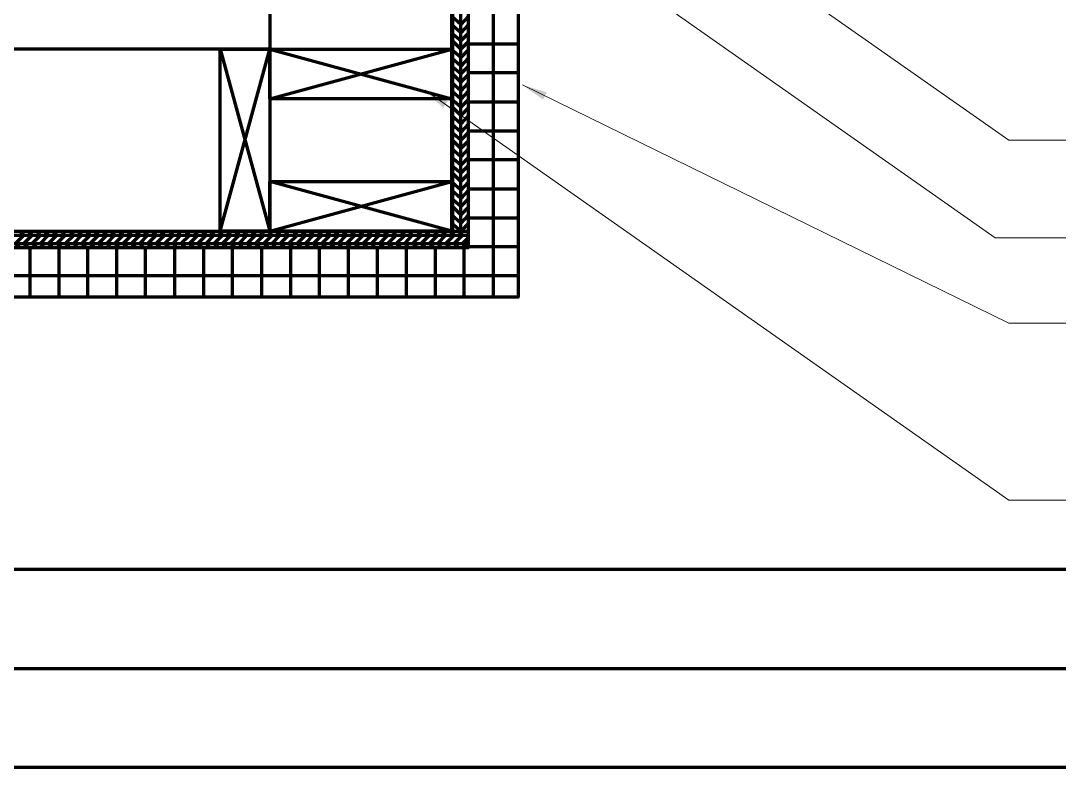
# Model space of a CAD drawing. Extents: x -134.2 to -36.6, y 16.5 to 62.5.
# Drawn here: x -103.9 to -72.52, y 16.54 to 39.09 of the extents above; entities that cross this region are included whole.
import ezdxf

# ---------------------------------------------------------------- set-up
doc = ezdxf.new("R2010")
doc.units = 0
doc.header["$MEASUREMENT"] = 0
for name, color, linetype, lineweight in [('Dt-Line 1', 9, 'Continuous', 0), ('Dt-Line 3', 7, 'Continuous', 15), ('Dt-Line 5', 54, 'Continuous', 50), ('Dt-Text', 121, 'Continuous', 20)]:
    doc.layers.add(name, color=color, linetype=linetype, lineweight=lineweight)
doc.styles.get("Standard").update_dxf_attribs({"font": 'Arial.ttf'})
doc.dimstyles.new('1 & 1 Half', dxfattribs={"dimtxt": 0.75, "dimasz": 0.75, "dimexe": 1, "dimexo": 0.375, "dimgap": 0.5, "dimtad": 1, "dimdec": 4, "dimzin": 3, "dimdsep": 46, "dimlunit": 4, "dimtxsty": 'Standard', "dimblk": 'ARCHTICK', "dimcen": 0.09375, "dimdle": 1, "dimclrd": 253, "dimclre": 253, "dimclrt": 256, "dimadec": 0, "dimazin": 0, "dimtfac": 0.6, "dimtdec": 4, "dimtix": 1, "dimtmove": 2, "dimatfit": 0, "dimfxl": 1, "dimfrac": 1, "dimtolj": 1, "dimtzin": 0, "dimlwd": 9, "dimlwe": 9, "dimarcsym": 0})

# ---------------------------------------------------------------- blocks, each defined once
blk = doc.blocks.new('_ArchTick')
at = {"color": 0, "linetype": 'ByBlock', "const_width": 0.15}
blk.add_lwpolyline([(-0.5, -0.5), (0.5, 0.5)], dxfattribs=at)

msp = doc.modelspace()

# ---------------------------------------------------------------- linework, layer by layer
at = {"layer": 'Dt-Line 1', "linetype": 'Continuous', "lineweight": 158}
for p, q in [((-89.619, 30.735), (-89.619, 44.229)), ((-90.379, 38.389), (-88.873, 38.389)), ((-90.379, 37.522), (-88.873, 37.522)), ((-90.379, 36.642), (-88.873, 36.642)), ((-90.379, 35.762), (-88.873, 35.762)), ((-90.379, 34.895), (-88.873, 34.895)), ((-90.379, 34.015), (-88.873, 34.015)), ((-90.379, 33.135), (-88.873, 33.135)), ((-90.419, 32.735), (-90.379, 32.682)), ((-123.379, 32.615), (-90.379, 32.615)), ((-123.379, 32.362), (-90.379, 32.362)), ((-103.619, 30.735), (-103.619, 32.229)), ((-102.739, 30.735), (-102.739, 32.229)), ((-101.873, 30.735), (-101.873, 32.229)), ((-100.993, 30.735), (-100.993, 32.229)), ((-100.126, 30.735), (-100.126, 32.229)), ((-99.246, 30.735), (-99.246, 32.229)), ((-98.366, 30.735), (-98.366, 32.229)), ((-97.499, 30.735), (-97.499, 32.229)), ((-96.619, 30.735), (-96.619, 32.229)), ((-95.739, 30.735), (-95.739, 32.229)), ((-94.873, 30.735), (-94.873, 32.229)), ((-93.993, 30.735), (-93.993, 32.229)), ((-93.126, 30.735), (-93.126, 32.229)), ((-92.246, 30.735), (-92.246, 32.229)), ((-91.366, 30.735), (-91.366, 32.229)), ((-90.499, 30.735), (-90.499, 32.229)), ((-90.379, 32.269), (-88.873, 32.269)), ((-124.873, 31.389), (-88.873, 31.389))]:
    msp.add_line(p, q, dxfattribs=at)
at = {"layer": 'Dt-Line 1', "linetype": 'Continuous', "lineweight": 211}
for p, q in [((-96.379, 36.735), (-90.873, 38.229)), ((-90.873, 32.735), (-96.379, 34.229))]:
    msp.add_line(p, q, dxfattribs=at)
at = {"layer": 'Dt-Line 1', "linetype": 'Continuous', "lineweight": 158}
for points in [[(-90.379, 44.202), (-90.606, 43.975), (-90.859, 44.229), (-90.859, 32.735)], [(-90.379, 32.962), (-90.606, 32.735), (-90.606, 44.229), (-90.606, 44.229)], [(-90.379, 39.215), (-90.606, 38.975), (-90.873, 39.215), (-90.859, 39.229)], [(-90.379, 38.962), (-90.606, 38.722), (-90.873, 38.962), (-90.859, 38.975)], [(-90.379, 38.709), (-90.606, 38.482), (-90.873, 38.709), (-90.859, 38.722)], [(-90.379, 38.455), (-90.606, 38.229), (-90.859, 38.482), (-90.873, 38.455)], [(-90.379, 38.215), (-90.606, 37.975), (-90.873, 38.215), (-90.859, 38.229)], [(-90.379, 37.962), (-90.606, 37.722), (-90.873, 37.962), (-90.859, 37.975)], [(-90.379, 37.709), (-90.606, 37.482), (-90.873, 37.709), (-90.859, 37.722)], [(-90.379, 37.455), (-90.606, 37.229), (-90.859, 37.482), (-90.873, 37.455)], [(-90.379, 37.215), (-90.606, 36.975), (-90.873, 37.215), (-90.859, 37.229)], [(-90.379, 36.962), (-90.606, 36.722), (-90.873, 36.962), (-90.859, 36.975)], [(-90.379, 36.709), (-90.606, 36.482), (-90.873, 36.709), (-90.859, 36.722)], [(-90.379, 36.455), (-90.606, 36.229), (-90.859, 36.482), (-90.873, 36.455)], [(-90.379, 36.215), (-90.606, 35.975), (-90.873, 36.215), (-90.859, 36.229)], [(-90.379, 35.962), (-90.606, 35.722), (-90.873, 35.962), (-90.859, 35.975)], [(-90.379, 35.709), (-90.606, 35.482), (-90.873, 35.709), (-90.859, 35.722)], [(-90.379, 35.455), (-90.606, 35.229), (-90.859, 35.482), (-90.873, 35.455)], [(-90.379, 35.215), (-90.606, 34.975), (-90.873, 35.215), (-90.859, 35.229)], [(-90.379, 34.962), (-90.606, 34.722), (-90.873, 34.962), (-90.859, 34.975)], [(-90.379, 34.709), (-90.606, 34.482), (-90.873, 34.709), (-90.859, 34.722)], [(-90.379, 34.455), (-90.606, 34.229), (-90.859, 34.482), (-90.873, 34.455)], [(-90.379, 34.215), (-90.606, 33.975), (-90.873, 34.215), (-90.859, 34.229)], [(-90.379, 33.962), (-90.606, 33.722), (-90.873, 33.962), (-90.859, 33.975)], [(-90.379, 33.709), (-90.606, 33.482), (-90.873, 33.709), (-90.859, 33.722)], [(-90.379, 33.455), (-90.606, 33.229), (-90.859, 33.482), (-90.873, 33.455)], [(-90.379, 33.215), (-90.606, 32.975), (-90.873, 33.215), (-90.859, 33.229)], [(-90.606, 32.735), (-90.873, 32.962), (-90.859, 32.975)], [(-103.926, 32.229), (-104.059, 32.362), (-103.806, 32.615), (-103.926, 32.735)], [(-103.673, 32.229), (-103.806, 32.362), (-103.553, 32.615), (-103.673, 32.735)], [(-103.419, 32.229), (-103.553, 32.362), (-103.299, 32.615), (-103.419, 32.735)], [(-103.179, 32.229), (-103.299, 32.362), (-103.059, 32.615), (-103.179, 32.735)], [(-102.926, 32.229), (-103.059, 32.362), (-102.806, 32.615), (-102.926, 32.735)], [(-102.673, 32.229), (-102.806, 32.362), (-102.553, 32.615), (-102.673, 32.735)], [(-102.419, 32.229), (-102.553, 32.362), (-102.299, 32.615), (-102.419, 32.735)], [(-102.179, 32.229), (-102.299, 32.362), (-102.059, 32.615), (-102.179, 32.735)], [(-101.926, 32.229), (-102.059, 32.362), (-101.806, 32.615), (-101.926, 32.735)], [(-101.673, 32.229), (-101.806, 32.362), (-101.553, 32.615), (-101.673, 32.735)], [(-101.419, 32.229), (-101.553, 32.362), (-101.299, 32.615), (-101.419, 32.735)], [(-101.179, 32.229), (-101.299, 32.362), (-101.059, 32.615), (-101.179, 32.735)], [(-100.926, 32.229), (-101.059, 32.362), (-100.806, 32.615), (-100.926, 32.735)], [(-100.673, 32.229), (-100.806, 32.362), (-100.553, 32.615), (-100.673, 32.735)], [(-100.419, 32.229), (-100.553, 32.362), (-100.299, 32.615), (-100.419, 32.735)], [(-100.179, 32.229), (-100.299, 32.362), (-100.059, 32.615), (-100.179, 32.735)], [(-99.926, 32.229), (-100.059, 32.362), (-99.806, 32.615), (-99.926, 32.735)], [(-99.673, 32.229), (-99.806, 32.362), (-99.553, 32.615), (-99.673, 32.735)], [(-99.419, 32.229), (-99.553, 32.362), (-99.299, 32.615), (-99.419, 32.735)], [(-99.179, 32.229), (-99.299, 32.362), (-99.059, 32.615), (-99.179, 32.735)], [(-98.926, 32.229), (-99.059, 32.362), (-98.806, 32.615), (-98.926, 32.735)], [(-98.673, 32.229), (-98.806, 32.362), (-98.553, 32.615), (-98.673, 32.735)], [(-98.419, 32.229), (-98.553, 32.362), (-98.299, 32.615), (-98.419, 32.735)], [(-98.179, 32.229), (-98.299, 32.362), (-98.059, 32.615), (-98.179, 32.735)], [(-97.926, 32.229), (-98.059, 32.362), (-97.806, 32.615), (-97.926, 32.735)], [(-97.673, 32.229), (-97.806, 32.362), (-97.553, 32.615), (-97.673, 32.735)], [(-97.419, 32.229), (-97.553, 32.362), (-97.299, 32.615), (-97.419, 32.735)], [(-97.179, 32.229), (-97.299, 32.362), (-97.059, 32.615), (-97.179, 32.735)], [(-96.926, 32.229), (-97.059, 32.362), (-96.806, 32.615), (-96.926, 32.735)], [(-96.673, 32.229), (-96.806, 32.362), (-96.553, 32.615), (-96.673, 32.735)], [(-96.419, 32.229), (-96.553, 32.362), (-96.299, 32.615), (-96.419, 32.735)], [(-96.179, 32.229), (-96.299, 32.362), (-96.059, 32.615), (-96.179, 32.735)], [(-95.926, 32.229), (-96.059, 32.362), (-95.806, 32.615), (-95.926, 32.735)], [(-95.673, 32.229), (-95.806, 32.362), (-95.553, 32.615), (-95.673, 32.735)], [(-95.419, 32.229), (-95.553, 32.362), (-95.299, 32.615), (-95.419, 32.735)], [(-95.179, 32.229), (-95.299, 32.362), (-95.059, 32.615), (-95.179, 32.735)], [(-94.926, 32.229), (-95.059, 32.362), (-94.806, 32.615), (-94.926, 32.735)], [(-94.673, 32.229), (-94.806, 32.362), (-94.553, 32.615), (-94.673, 32.735)], [(-94.419, 32.229), (-94.553, 32.362), (-94.299, 32.615), (-94.419, 32.735)], [(-94.179, 32.229), (-94.299, 32.362), (-94.059, 32.615), (-94.179, 32.735)], [(-93.926, 32.229), (-94.059, 32.362), (-93.806, 32.615), (-93.926, 32.735)], [(-93.673, 32.229), (-93.806, 32.362), (-93.553, 32.615), (-93.673, 32.735)], [(-93.419, 32.229), (-93.553, 32.362), (-93.299, 32.615), (-93.419, 32.735)], [(-93.179, 32.229), (-93.299, 32.362), (-93.059, 32.615), (-93.179, 32.735)], [(-92.926, 32.229), (-93.059, 32.362), (-92.806, 32.615), (-92.926, 32.735)], [(-92.673, 32.229), (-92.806, 32.362), (-92.553, 32.615), (-92.673, 32.735)], [(-92.419, 32.229), (-92.553, 32.362), (-92.299, 32.615), (-92.419, 32.735)], [(-92.179, 32.229), (-92.299, 32.362), (-92.059, 32.615), (-92.179, 32.735)], [(-91.926, 32.229), (-92.059, 32.362), (-91.806, 32.615), (-91.926, 32.735)], [(-91.673, 32.229), (-91.806, 32.362), (-91.553, 32.615), (-91.673, 32.735)], [(-91.419, 32.229), (-91.553, 32.362), (-91.299, 32.615), (-91.419, 32.735)], [(-91.179, 32.229), (-91.299, 32.362), (-91.059, 32.615), (-91.179, 32.735)], [(-90.926, 32.229), (-91.059, 32.362), (-90.806, 32.615), (-90.926, 32.735)], [(-90.673, 32.229), (-90.806, 32.362), (-90.553, 32.615), (-90.673, 32.735)], [(-90.379, 32.535), (-90.553, 32.362), (-90.419, 32.229)]]:
    msp.add_lwpolyline(points, dxfattribs=at)
at = {"layer": 'Dt-Line 1', "linetype": 'Continuous', "lineweight": 211}
for points in [[(-97.873, 38.229), (-96.379, 32.735), (-90.873, 34.229)], [(-97.873, 32.735), (-96.379, 38.229), (-90.873, 36.735)]]:
    msp.add_lwpolyline(points, dxfattribs=at)
at = {"layer": 'Dt-Line 3', "linetype": 'Continuous', "lineweight": 211}
for p, q in [((-90.873, 32.735), (-90.873, 44.229)), ((-123.379, 32.735), (-90.379, 32.735))]:
    msp.add_line(p, q, dxfattribs=at)
at = {"layer": 'Dt-Line 3', "linetype": 'Continuous', "lineweight": 158}
for p, q in [((-96.379, 42.735), (-96.379, 34.229)), ((-96.379, 38.229), (-115.873, 38.229))]:
    msp.add_line(p, q, dxfattribs=at)
at = {"layer": 'Dt-Line 3', "linetype": 'Continuous', "lineweight": 140}
msp.add_lwpolyline([(-90.379, 44.229), (-88.873, 44.229), (-88.873, 30.735), (-124.873, 30.735), (-124.873, 54.935)], dxfattribs=at)
at = {"layer": 'Dt-Line 3', "linetype": 'Continuous', "lineweight": 211}
msp.add_lwpolyline([(-90.379, 44.229), (-90.379, 32.229), (-123.379, 32.229), (-123.379, 54.935)], dxfattribs=at)
for points in [[(-96.379, 38.229), (-96.379, 32.735), (-97.873, 32.735), (-97.873, 38.229), (-96.379, 38.229), (-90.873, 38.229), (-90.873, 36.735), (-96.379, 36.735)], [(-96.379, 34.229), (-90.873, 34.229), (-90.873, 32.735), (-96.379, 32.735)]]:
    msp.add_lwpolyline(points, close=True, dxfattribs=at)
at = {"layer": 'Dt-Line 5', "linetype": 'Continuous', "lineweight": 211}
msp.add_line((-134.153, 16.535), (-36.633, 16.535), dxfattribs=at)
for points in [[(-134.153, 22.522), (-36.646, 22.522), (-36.633, 22.522)], [(-134.153, 19.522), (-36.633, 19.522)]]:
    msp.add_lwpolyline(points, dxfattribs=at)

# ---------------------------------------------------------------- leaders
at = {"layer": 'Dt-Text'}
for points in [[(-85.406, 43.455), (-74.046, 35.482), (-53.566, 35.482)], [(-88.726, 42.549), (-74.459, 32.535), (-53.566, 32.535)], [(-88.739, 37.149), (-74.046, 29.949), (-53.566, 29.949)], [(-91.686, 36.989), (-74.046, 24.602), (-53.566, 24.602)]]:
    msp.add_leader(points, dimstyle='1 & 1 Half', override={"dimgap": 0.5, "dimtad": 0}, dxfattribs=at)

doc.saveas('drawing.dxf')
